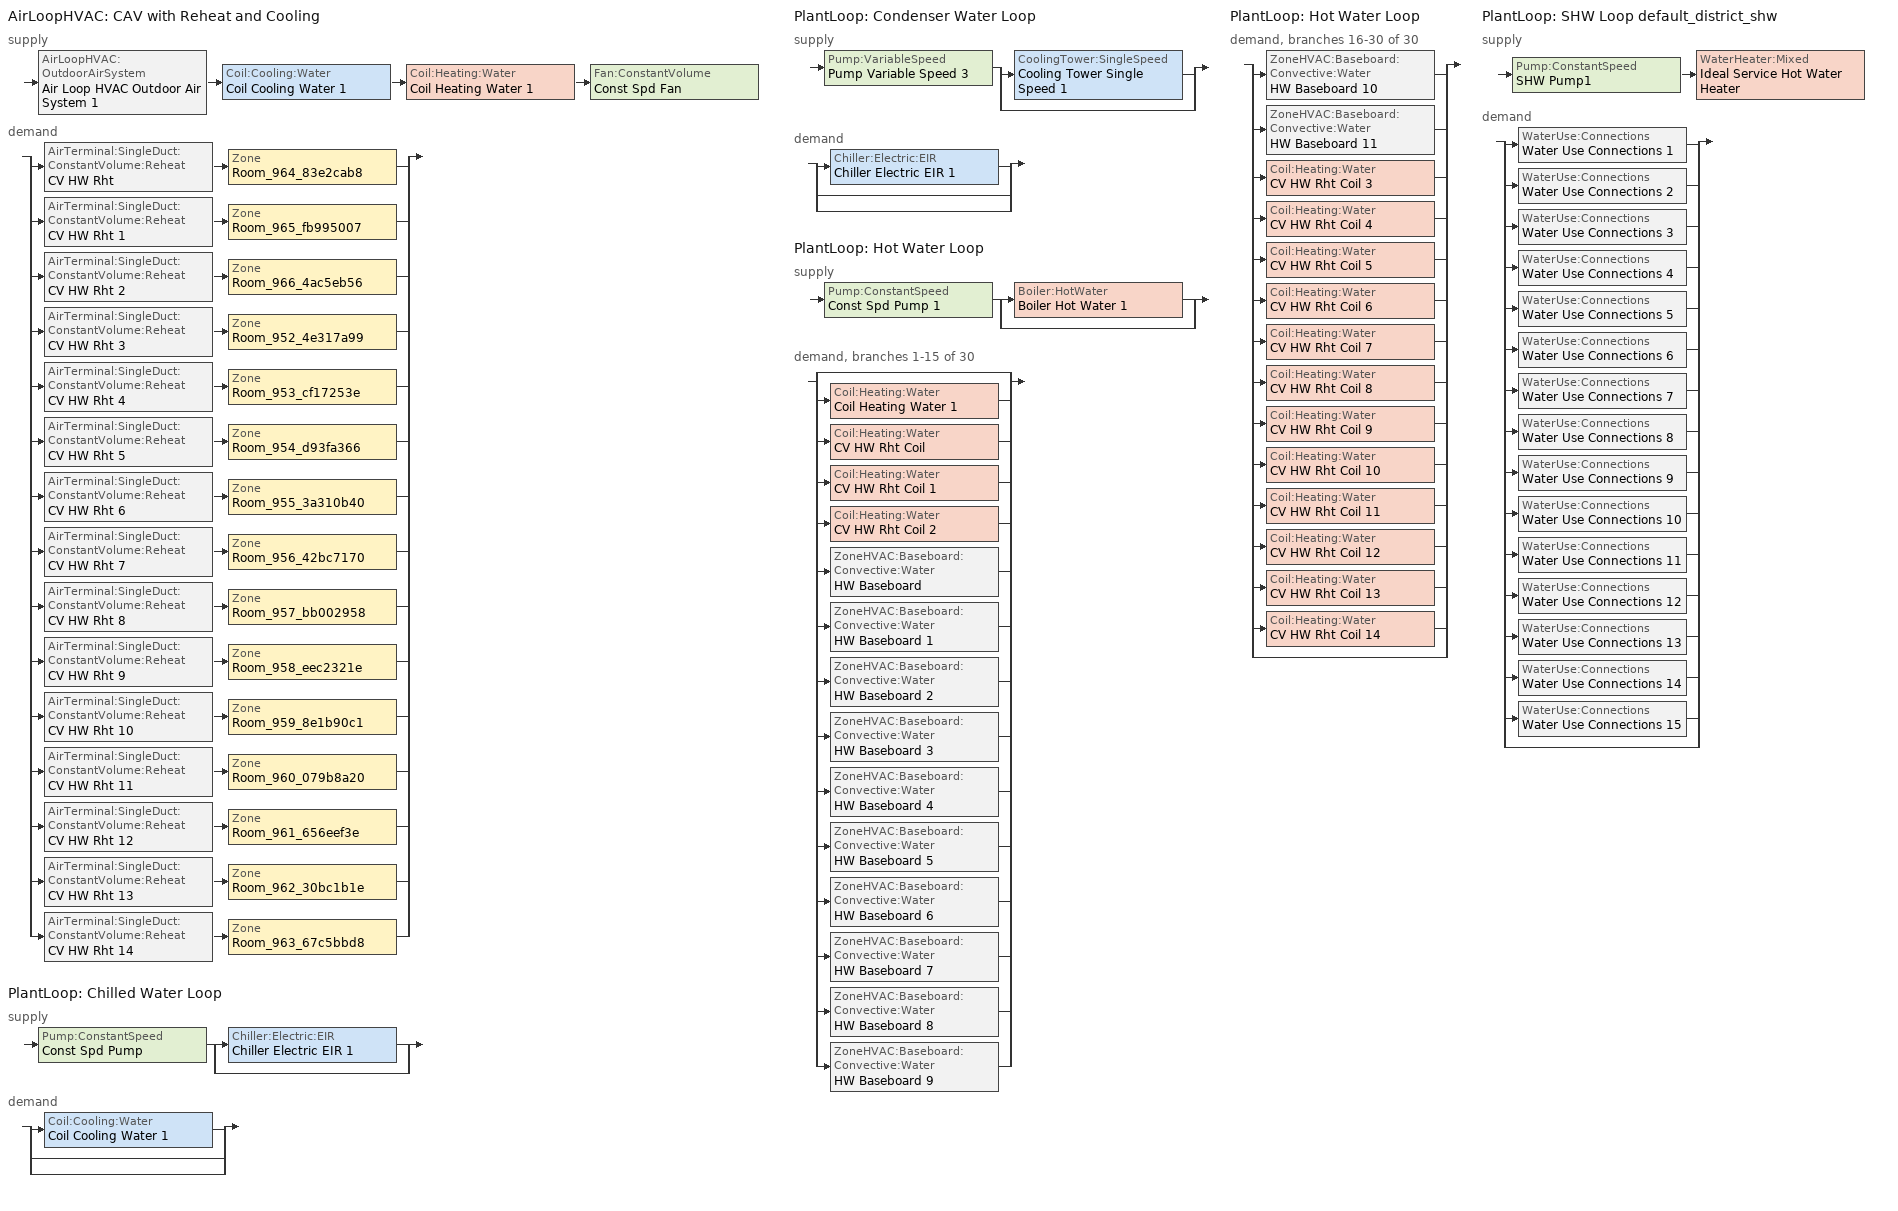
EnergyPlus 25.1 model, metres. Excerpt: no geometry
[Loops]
AirLoopHVAC 'CAV with Reheat and Cooling'
 supply: AirLoopHVAC:OutdoorAirSystem 'Air Loop HVAC Outdoor Air System 1' > Coil:Cooling:Water 'Coil Cooling Water 1' > Coil:Heating:Water 'Coil Heating Water 1' > Fan:ConstantVolume 'Const Spd Fan'
 demand: split
  | AirTerminal:SingleDuct:ConstantVolume:Reheat 'CV HW Rht' > Zone 'Room_964_83e2cab8'
  | AirTerminal:SingleDuct:ConstantVolume:Reheat 'CV HW Rht 1' > Zone 'Room_965_fb995007'
  | AirTerminal:SingleDuct:ConstantVolume:Reheat 'CV HW Rht 2' > Zone 'Room_966_4ac5eb56'
  | AirTerminal:SingleDuct:ConstantVolume:Reheat 'CV HW Rht 3' > Zone 'Room_952_4e317a99'
  | AirTerminal:SingleDuct:ConstantVolume:Reheat 'CV HW Rht 4' > Zone 'Room_953_cf17253e'
  | AirTerminal:SingleDuct:ConstantVolume:Reheat 'CV HW Rht 5' > Zone 'Room_954_d93fa366'
  | AirTerminal:SingleDuct:ConstantVolume:Reheat 'CV HW Rht 6' > Zone 'Room_955_3a310b40'
  | AirTerminal:SingleDuct:ConstantVolume:Reheat 'CV HW Rht 7' > Zone 'Room_956_42bc7170'
  | AirTerminal:SingleDuct:ConstantVolume:Reheat 'CV HW Rht 8' > Zone 'Room_957_bb002958'
  | AirTerminal:SingleDuct:ConstantVolume:Reheat 'CV HW Rht 9' > Zone 'Room_958_eec2321e'
  | AirTerminal:SingleDuct:ConstantVolume:Reheat 'CV HW Rht 10' > Zone 'Room_959_8e1b90c1'
  | AirTerminal:SingleDuct:ConstantVolume:Reheat 'CV HW Rht 11' > Zone 'Room_960_079b8a20'
  | AirTerminal:SingleDuct:ConstantVolume:Reheat 'CV HW Rht 12' > Zone 'Room_961_656eef3e'
  | AirTerminal:SingleDuct:ConstantVolume:Reheat 'CV HW Rht 13' > Zone 'Room_962_30bc1b1e'
  | AirTerminal:SingleDuct:ConstantVolume:Reheat 'CV HW Rht 14' > Zone 'Room_963_67c5bbd8'
PlantLoop 'Chilled Water Loop'
 supply: Pump:ConstantSpeed 'Const Spd Pump' > split
  | Chiller:Electric:EIR 'Chiller Electric EIR 1'
  | bypass
 demand: split
  | Coil:Cooling:Water 'Coil Cooling Water 1'
  | bypass
  | bypass
PlantLoop 'Condenser Water Loop'
 supply: Pump:VariableSpeed 'Pump Variable Speed 3' > split
  | CoolingTower:SingleSpeed 'Cooling Tower Single Speed 1'
  | bypass
 demand: split
  | Chiller:Electric:EIR 'Chiller Electric EIR 1'
  | bypass
  | bypass
PlantLoop 'Hot Water Loop'
 supply: Pump:ConstantSpeed 'Const Spd Pump 1' > split
  | Boiler:HotWater 'Boiler Hot Water 1'
  | bypass
 demand, branches 1-15 of 30: split
  | bypass
  | Coil:Heating:Water 'Coil Heating Water 1'
  | Coil:Heating:Water 'CV HW Rht Coil'
  | Coil:Heating:Water 'CV HW Rht Coil 1'
  | Coil:Heating:Water 'CV HW Rht Coil 2'
  | ZoneHVAC:Baseboard:Convective:Water 'HW Baseboard'
  | ZoneHVAC:Baseboard:Convective:Water 'HW Baseboard 1'
  | ZoneHVAC:Baseboard:Convective:Water 'HW Baseboard 2'
  | ZoneHVAC:Baseboard:Convective:Water 'HW Baseboard 3'
  | ZoneHVAC:Baseboard:Convective:Water 'HW Baseboard 4'
  | ZoneHVAC:Baseboard:Convective:Water 'HW Baseboard 5'
  | ZoneHVAC:Baseboard:Convective:Water 'HW Baseboard 6'
  | ZoneHVAC:Baseboard:Convective:Water 'HW Baseboard 7'
  | ZoneHVAC:Baseboard:Convective:Water 'HW Baseboard 8'
  | ZoneHVAC:Baseboard:Convective:Water 'HW Baseboard 9'
PlantLoop 'Hot Water Loop'
 demand, branches 16-30 of 30: split
  | ZoneHVAC:Baseboard:Convective:Water 'HW Baseboard 10'
  | ZoneHVAC:Baseboard:Convective:Water 'HW Baseboard 11'
  | Coil:Heating:Water 'CV HW Rht Coil 3'
  | Coil:Heating:Water 'CV HW Rht Coil 4'
  | Coil:Heating:Water 'CV HW Rht Coil 5'
  | Coil:Heating:Water 'CV HW Rht Coil 6'
  | Coil:Heating:Water 'CV HW Rht Coil 7'
  | Coil:Heating:Water 'CV HW Rht Coil 8'
  | Coil:Heating:Water 'CV HW Rht Coil 9'
  | Coil:Heating:Water 'CV HW Rht Coil 10'
  | Coil:Heating:Water 'CV HW Rht Coil 11'
  | Coil:Heating:Water 'CV HW Rht Coil 12'
  | Coil:Heating:Water 'CV HW Rht Coil 13'
  | Coil:Heating:Water 'CV HW Rht Coil 14'
  | bypass
PlantLoop 'SHW Loop default_district_shw'
 supply: Pump:ConstantSpeed 'SHW Pump1' > WaterHeater:Mixed 'Ideal Service Hot Water Heater'
 demand: split
  | WaterUse:Connections 'Water Use Connections 1'
  | WaterUse:Connections 'Water Use Connections 2'
  | WaterUse:Connections 'Water Use Connections 3'
  | WaterUse:Connections 'Water Use Connections 4'
  | WaterUse:Connections 'Water Use Connections 5'
  | WaterUse:Connections 'Water Use Connections 6'
  | WaterUse:Connections 'Water Use Connections 7'
  | WaterUse:Connections 'Water Use Connections 8'
  | WaterUse:Connections 'Water Use Connections 9'
  | WaterUse:Connections 'Water Use Connections 10'
  | WaterUse:Connections 'Water Use Connections 11'
  | WaterUse:Connections 'Water Use Connections 12'
  | WaterUse:Connections 'Water Use Connections 13'
  | WaterUse:Connections 'Water Use Connections 14'
  | WaterUse:Connections 'Water Use Connections 15'
  | bypass
[ZoneControl:Thermostat] Temperature Difference Between Cutout And Setpoint {deltaC}=0
Name | Zone or ZoneList | Control Type Schedule | Control 1
Room_952_4e317a99 Thermostat | Room_952_4e317a99 | Room_952_4e317a99 Thermostat Schedule | MediumOffice Building_Setpoint
Room_953_cf17253e Thermostat | Room_953_cf17253e | Room_953_cf17253e Thermostat Schedule | MediumOffice Building_Setpoint 1
Room_954_d93fa366 Thermostat | Room_954_d93fa366 | Room_954_d93fa366 Thermostat Schedule | MediumOffice Building_Setpoint 2
Room_955_3a310b40 Thermostat | Room_955_3a310b40 | Room_955_3a310b40 Thermostat Schedule | MediumOffice Building_Setpoint 3
Room_956_42bc7170 Thermostat | Room_956_42bc7170 | Room_956_42bc7170 Thermostat Schedule | MediumOffice Building_Setpoint 4
Room_957_bb002958 Thermostat | Room_957_bb002958 | Room_957_bb002958 Thermostat Schedule | MediumOffice Building_Setpoint 5
Room_958_eec2321e Thermostat | Room_958_eec2321e | Room_958_eec2321e Thermostat Schedule | MediumOffice Building_Setpoint 6
Room_959_8e1b90c1 Thermostat | Room_959_8e1b90c1 | Room_959_8e1b90c1 Thermostat Schedule | MediumOffice Building_Setpoint 7
Room_960_079b8a20 Thermostat | Room_960_079b8a20 | Room_960_079b8a20 Thermostat Schedule | MediumOffice Building_Setpoint 8
Room_961_656eef3e Thermostat | Room_961_656eef3e | Room_961_656eef3e Thermostat Schedule | MediumOffice Building_Setpoint 9
Room_962_30bc1b1e Thermostat | Room_962_30bc1b1e | Room_962_30bc1b1e Thermostat Schedule | MediumOffice Building_Setpoint 10
Room_963_67c5bbd8 Thermostat | Room_963_67c5bbd8 | Room_963_67c5bbd8 Thermostat Schedule | MediumOffice Building_Setpoint 11
Room_964_83e2cab8 Thermostat | Room_964_83e2cab8 | Room_964_83e2cab8 Thermostat Schedule | MediumOffice Building_Setpoint 12
Room_965_fb995007 Thermostat | Room_965_fb995007 | Room_965_fb995007 Thermostat Schedule | MediumOffice Building_Setpoint 13
Room_966_4ac5eb56 Thermostat | Room_966_4ac5eb56 | Room_966_4ac5eb56 Thermostat Schedule | MediumOffice Building_Setpoint 14
[ThermostatSetpoint:DualSetpoint] Heating Setpoint Temperature Schedule=NECB-A-Thermostat Setpoint-Heating Mahmoud
Name | Cooling Setpoint Temperature Schedule
MediumOffice Building_Setpoint | NECB-A-Thermostat Setpoint-Cooling Mahmoud 1
MediumOffice Building_Setpoint 1; MediumOffice Building_Setpoint 2; MediumOffice Building_Setpoint 3; MediumOffice Building_Setpoint 4; MediumOffice Building_Setpoint 5; MediumOffice Building_Setpoint 6; MediumOffice Building_Setpoint 7; MediumOffice Building_Setpoint 8; MediumOffice Building_Setpoint 9; MediumOffice Building_Setpoint 10; MediumOffice Building_Setpoint 11; MediumOffice Building_Setpoint 12; MediumOffice Building_Setpoint 13; MediumOffice Building_Setpoint 14 | NECB-A-Thermostat Setpoint-Cooling Mahmoud
[ZoneHVAC:Baseboard:Convective:Water] Availability Schedule=Always On Discrete hvac_library; Heating Design Capacity Method=HeatingDesignCapacity; Heating Design Capacity {W}=Autosize; Heating Design Capacity Per Floor Area {W/m2}=0; Fraction of Autosized Heating Design Capacity=0.8; U-Factor Times Area Value {W/K}=Autosize; Maximum Water Flow Rate {m3/s}=Autosize; Convergence Tolerance=0.001
HW Baseboard; HW Baseboard 1; HW Baseboard 2; HW Baseboard 3; HW Baseboard 4; HW Baseboard 5; HW Baseboard 6; HW Baseboard 7; HW Baseboard 8; HW Baseboard 9; HW Baseboard 10; HW Baseboard 11
[Fan:ZoneExhaust] Fan Total Efficiency=0.6; Pressure Rise {Pa}=0; System Availability Manager Coupling Mode=Decoupled
Zone Exhaust Fan; Zone Exhaust Fan 1; Zone Exhaust Fan 2; Zone Exhaust Fan 3; Zone Exhaust Fan 4; Zone Exhaust Fan 5; Zone Exhaust Fan 6; Zone Exhaust Fan 7; Zone Exhaust Fan 8; Zone Exhaust Fan 9; Zone Exhaust Fan 10; Zone Exhaust Fan 11
[AirTerminal:SingleDuct:ConstantVolume:Reheat] Availability Schedule=Always On Discrete hvac_library; Maximum Air Flow Rate {m3/s}=Autosize; Maximum Hot Water or Steam Flow Rate {m3/s}=Autosize; Minimum Hot Water or Steam Flow Rate {m3/s}=0; Convergence Tolerance=0.001; Maximum Reheat Air Temperature {C}=35
Name | Reheat Coil
CV HW Rht 3 | CV HW Rht Coil 3
CV HW Rht 4 | CV HW Rht Coil 4
CV HW Rht 5 | CV HW Rht Coil 5
CV HW Rht 6 | CV HW Rht Coil 6
CV HW Rht 7 | CV HW Rht Coil 7
CV HW Rht 8 | CV HW Rht Coil 8
CV HW Rht 9 | CV HW Rht Coil 9
CV HW Rht 10 | CV HW Rht Coil 10
CV HW Rht 11 | CV HW Rht Coil 11
CV HW Rht 12 | CV HW Rht Coil 12
CV HW Rht 13 | CV HW Rht Coil 13
CV HW Rht 14 | CV HW Rht Coil 14
CV HW Rht | CV HW Rht Coil
CV HW Rht 1 | CV HW Rht Coil 1
CV HW Rht 2 | CV HW Rht Coil 2
[Coil:Heating:Water] U-Factor Times Area Value {W/K}=Autosize; Maximum Water Flow Rate {m3/s}=Autosize; Performance Input Method=UFactorTimesAreaAndDesignWaterFlowRate; Rated Capacity {W}=Autosize; Rated Inlet Water Temperature {C}=82.2; Rated Inlet Air Temperature {C}=16.6; Rated Outlet Water Temperature {C}=71.1; Rated Outlet Air Temperature {C}=32.2; Rated Ratio for Air and Water Convection=0.5
Name | Availability Schedule
CV HW Rht Coil 3; CV HW Rht Coil 4; CV HW Rht Coil 5; CV HW Rht Coil 6; CV HW Rht Coil 7; CV HW Rht Coil 8; CV HW Rht Coil 9; CV HW Rht Coil 10; CV HW Rht Coil 11; CV HW Rht Coil 12; CV HW Rht Coil 13; CV HW Rht Coil 14; CV HW Rht Coil; CV HW Rht Coil 1; CV HW Rht Coil 2 | Always On Discrete hvac_library
Coil Heating Water 1 | Always On Discrete
[Zone equipment]
Room_952_4e317a99: HW Baseboard, Zone Exhaust Fan, CV HW Rht 3
Room_953_cf17253e: HW Baseboard 1, Zone Exhaust Fan 1, CV HW Rht 4
Room_954_d93fa366: HW Baseboard 2, Zone Exhaust Fan 2, CV HW Rht 5
Room_955_3a310b40: HW Baseboard 3, Zone Exhaust Fan 3, CV HW Rht 6
Room_956_42bc7170: HW Baseboard 4, Zone Exhaust Fan 4, CV HW Rht 7
Room_957_bb002958: HW Baseboard 5, Zone Exhaust Fan 5, CV HW Rht 8
Room_958_eec2321e: HW Baseboard 6, Zone Exhaust Fan 6, CV HW Rht 9
Room_959_8e1b90c1: HW Baseboard 7, Zone Exhaust Fan 7, CV HW Rht 10
Room_960_079b8a20: HW Baseboard 8, Zone Exhaust Fan 8, CV HW Rht 11
Room_961_656eef3e: HW Baseboard 9, Zone Exhaust Fan 9, CV HW Rht 12
Room_962_30bc1b1e: HW Baseboard 10, Zone Exhaust Fan 10, CV HW Rht 13
Room_963_67c5bbd8: HW Baseboard 11, Zone Exhaust Fan 11, CV HW Rht 14
Room_964_83e2cab8: CV HW Rht
Room_965_fb995007: CV HW Rht 1
Room_966_4ac5eb56: CV HW Rht 2
[Sizing:Zone] Zone Cooling Design Supply Air Temperature Input Method=SupplyAirTemperature; Zone Cooling Design Supply Air Temperature {C}=14; Zone Cooling Design Supply Air Temperature Difference {deltaC}=11.11; Zone Heating Design Supply Air Temperature Input Method=SupplyAirTemperature; Zone Heating Design Supply Air Temperature {C}=40; Zone Heating Design Supply Air Temperature Difference {deltaC}=11.11; Zone Cooling Design Supply Air Humidity Ratio {kgWater/kgDryAir}=0.0085; Zone Heating Design Supply Air Humidity Ratio {kgWater/kgDryAir}=0.008; Design Specification Outdoor Air Object=MediumOffice Building_Ventilation; Cooling Design Air Flow Method=DesignDay; Cooling Design Air Flow Rate {m3/s}=0; Cooling Minimum Air Flow per Zone Floor Area {m3/s-m2}=0.000762; Cooling Minimum Air Flow {m3/s}=0; Cooling Minimum Air Flow Fraction=0; Heating Design Air Flow Method=DesignDay; Heating Design Air Flow Rate {m3/s}=0; Heating Maximum Air Flow per Zone Floor Area {m3/s-m2}=0.002032; Heating Maximum Air Flow {m3/s}=0.141576; Heating Maximum Air Flow Fraction=0.3; Account for Dedicated Outdoor Air System=No; Zone Load Sizing Method=Sensible Load Only No Latent Load; Zone Latent Cooling Design Supply Air Humidity Ratio Input Method=HumidityRatioDifference; Zone Cooling Design Supply Air Humidity Ratio Difference {kgWater/kgDryAir}=0.005; Zone Latent Heating Design Supply Air Humidity Ratio Input Method=HumidityRatioDifference; Zone Humidification Design Supply Air Humidity Ratio Difference {kgWater/kgDryAir}=0.005; Type of Space Sum to Use=Coincident
Room_952_4e317a99; Room_953_cf17253e; Room_954_d93fa366; Room_955_3a310b40; Room_956_42bc7170; Room_957_bb002958; Room_958_eec2321e; Room_959_8e1b90c1; Room_960_079b8a20; Room_961_656eef3e; Room_962_30bc1b1e; Room_963_67c5bbd8; Room_964_83e2cab8; Room_965_fb995007; Room_966_4ac5eb56
[DesignSpecification:OutdoorAir]
MediumOffice Building_Ventilation: Outdoor Air Method=Sum; Outdoor Air Flow per Person {m3/s-person}=0.00175762; Outdoor Air Flow per Zone Floor Area {m3/s-m2}=0.000336663; Outdoor Air Flow per Zone {m3/s}=0; Outdoor Air Flow Air Changes per Hour {1/hr}=0
[AirLoopHVAC]
CAV with Reheat and Cooling: Design Supply Air Flow Rate {m3/s}=AutoSize; Design Return Air Flow Fraction of Supply Air Flow=1
[Sizing:System]
CAV with Reheat and Cooling: Type of Load to Size On=Sensible; Design Outdoor Air Flow Rate {m3/s}=Autosize; Central Heating Maximum System Air Flow Ratio=0.3; Preheat Design Temperature {C}=7; Preheat Design Humidity Ratio {kgWater/kgDryAir}=0.008; Precool Design Temperature {C}=12.8; Precool Design Humidity Ratio {kgWater/kgDryAir}=0.008; Central Cooling Design Supply Air Temperature {C}=12.8; Central Heating Design Supply Air Temperature {C}=12.8; Type of Zone Sum to Use=NonCoincident; 100% Outdoor Air in Cooling=Yes; 100% Outdoor Air in Heating=Yes; Central Cooling Design Supply Air Humidity Ratio {kgWater/kgDryAir}=0.0085; Central Heating Design Supply Air Humidity Ratio {kgWater/kgDryAir}=0.008; Cooling Supply Air Flow Rate Method=DesignDay; Cooling Supply Air Flow Rate {m3/s}=0; Cooling Supply Air Flow Rate Per Floor Area {m3/s-m2}=0.00996765; Cooling Fraction of Autosized Cooling Supply Air Flow Rate=1; Cooling Supply Air Flow Rate Per Unit Cooling Capacity {m3/s-W}=3.94755e-05; Heating Supply Air Flow Rate Method=DesignDay; Heating Supply Air Flow Rate {m3/s}=0; Heating Supply Air Flow Rate Per Floor Area {m3/s-m2}=0.00996765; Heating Fraction of Autosized Heating Supply Air Flow Rate=1; Heating Fraction of Autosized Cooling Supply Air Flow Rate=1; Heating Supply Air Flow Rate Per Unit Heating Capacity {m3/s-W}=3.15882e-05; System Outdoor Air Method=ZoneSum; Zone Maximum Outdoor Air Fraction=1; Cooling Design Capacity Method=CoolingDesignCapacity; Cooling Design Capacity {W}=Autosize; Cooling Design Capacity Per Floor Area {W/m2}=234.7; Fraction of Autosized Cooling Design Capacity=1; Heating Design Capacity Method=HeatingDesignCapacity; Heating Design Capacity {W}=Autosize; Heating Design Capacity Per Floor Area {W/m2}=157; Fraction of Autosized Heating Design Capacity=1; Central Cooling Capacity Control Method=OnOff; Occupant Diversity=Autosize
[Controller:WaterCoil] Control Variable=Temperature; Actuator Variable=Flow; Controller Convergence Tolerance {deltaC}=Autosize; Maximum Actuated Flow {m3/s}=Autosize; Minimum Actuated Flow {m3/s}=0
Name | Action
Controller Water Coil 2 | Reverse
Controller Water Coil 1 | Normal
[Controller:OutdoorAir]
Controller Outdoor Air 1: Minimum Outdoor Air Flow Rate {m3/s}=0; Maximum Outdoor Air Flow Rate {m3/s}=Autosize; Economizer Control Type=NoEconomizer; Economizer Control Action Type=ModulateFlow; Economizer Maximum Limit Dry-Bulb Temperature {C}=28; Economizer Maximum Limit Enthalpy {J/kg}=64000; Economizer Minimum Limit Dry-Bulb Temperature {C}=-100; Lockout Type=NoLockout; Minimum Limit Type=FixedMinimum; Mechanical Ventilation Controller=Controller Mechanical Ventilation 1; High Humidity Control=No; High Humidity Outdoor Air Flow Ratio=1; Control High Indoor Humidity Based on Outdoor Humidity Ratio=Yes; Heat Recovery Bypass Control Type=BypassWhenWithinEconomizerLimits; Economizer Operation Staging=InterlockedWithMechanicalCooling
[Controller:MechanicalVentilation]
Controller Mechanical Ventilation 1: Availability Schedule=Always On Discrete; Demand Controlled Ventilation=No; System Outdoor Air Method=ZoneSum; Zone or ZoneList Name 1=Room_964_83e2cab8; Design Specification Outdoor Air Object Name 1=MediumOffice Building_Ventilation; Zone or ZoneList Name 2=Room_965_fb995007; Design Specification Outdoor Air Object Name 2=MediumOffice Building_Ventilation; Zone or ZoneList Name 3=Room_966_4ac5eb56; Design Specification Outdoor Air Object Name 3=MediumOffice Building_Ventilation; Zone or ZoneList Name 4=Room_952_4e317a99; Design Specification Outdoor Air Object Name 4=MediumOffice Building_Ventilation; Zone or ZoneList Name 5=Room_953_cf17253e; Design Specification Outdoor Air Object Name 5=MediumOffice Building_Ventilation; Zone or ZoneList Name 6=Room_954_d93fa366; Design Specification Outdoor Air Object Name 6=MediumOffice Building_Ventilation; Zone or ZoneList Name 7=Room_955_3a310b40; Design Specification Outdoor Air Object Name 7=MediumOffice Building_Ventilation; Zone or ZoneList Name 8=Room_956_42bc7170; Design Specification Outdoor Air Object Name 8=MediumOffice Building_Ventilation; Zone or ZoneList Name 9=Room_957_bb002958; Design Specification Outdoor Air Object Name 9=MediumOffice Building_Ventilation; Zone or ZoneList Name 10=Room_958_eec2321e; Design Specification Outdoor Air Object Name 10=MediumOffice Building_Ventilation; Zone or ZoneList Name 11=Room_959_8e1b90c1; Design Specification Outdoor Air Object Name 11=MediumOffice Building_Ventilation; Zone or ZoneList Name 12=Room_960_079b8a20; Design Specification Outdoor Air Object Name 12=MediumOffice Building_Ventilation; Zone or ZoneList Name 13=Room_961_656eef3e; Design Specification Outdoor Air Object Name 13=MediumOffice Building_Ventilation; Zone or ZoneList Name 14=Room_962_30bc1b1e; Design Specification Outdoor Air Object Name 14=MediumOffice Building_Ventilation; Zone or ZoneList Name 15=Room_963_67c5bbd8; Design Specification Outdoor Air Object Name 15=MediumOffice Building_Ventilation
[SetpointManager:MixedAir] Control Variable=Temperature
Node 21 OS Default SPM; Node 89 OS Default SPM; Node 23 OS Default SPM
[Coil:Cooling:Water]
Coil Cooling Water 1: Availability Schedule=Always On Discrete; Design Water Flow Rate {m3/s}=Autosize; Design Air Flow Rate {m3/s}=Autosize; Design Inlet Water Temperature {C}=Autosize; Design Inlet Air Temperature {C}=Autosize; Design Outlet Air Temperature {C}=Autosize; Design Inlet Air Humidity Ratio {kgWater/kgDryAir}=Autosize; Design Outlet Air Humidity Ratio {kgWater/kgDryAir}=Autosize; Type of Analysis=SimpleAnalysis; Heat Exchanger Configuration=CrossFlow
[Fan:ConstantVolume]
Const Spd Fan: Availability Schedule=Always On Modified Mahmoud; Fan Total Efficiency=0.7; Pressure Rise {Pa}=250; Maximum Flow Rate {m3/s}=AutoSize; Motor Efficiency=0.9; Motor In Airstream Fraction=1
[SetpointManager:Warmest]
Warmest Zone Supply Air Temp Reset: Control Variable=Temperature; HVAC Air Loop=CAV with Reheat and Cooling; Minimum Setpoint Temperature {C}=15; Maximum Setpoint Temperature {C}=26; Strategy=MaximumTemperature
[PlantLoop] Fluid Type=Water; Maximum Loop Flow Rate {m3/s}=Autosize; Minimum Loop Flow Rate {m3/s}=0; Plant Loop Volume {m3}=Autocalculate; Load Distribution Scheme=Optimal; Plant Loop Demand Calculation Scheme=SingleSetpoint; Common Pipe Simulation=None
Name | Plant Equipment Operation Scheme | Maximum Loop Temperature {C} | Minimum Loop Temperature {C}
Chilled Water Loop | Chilled Water Loop Operation Schemes | 100 | 0
Condenser Water Loop | Condenser Water Loop Operation Schemes | 100 | 0
Hot Water Loop | Hot Water Loop Operation Schemes | 100 | 0
SHW Loop default_district_shw | SHW Loop default_district_shw Operation Schemes | 60 | 10
[Sizing:Plant] Sizing Option=NonCoincident; Zone Timesteps in Averaging Window=1; Coincident Sizing Factor Mode=None
Name | Loop Type | Design Loop Exit Temperature {C} | Loop Design Temperature Difference {deltaC}
Chilled Water Loop | Cooling | 7.22 | 6.67
Condenser Water Loop | Condenser | 29.4 | 5.6
Hot Water Loop | Heating | 82 | 11
SHW Loop default_district_shw | Heating | 60 | 5
[Pump:ConstantSpeed] Design Flow Rate {m3/s}=Autosize; Design Power Consumption {W}=Autosize; Motor Efficiency=0.9; Fraction of Motor Inefficiencies to Fluid Stream=0; Pump Control Type=Intermittent; Design Power Sizing Method=PowerPerFlowPerPressure; Design Electric Power per Unit Flow Rate {W/(m3/s)}=348701.1; Design Shaft Power per Unit Flow Rate per Unit Head {W-s/m3-Pa}=1.28205
Name | Design Pump Head {Pa}
Const Spd Pump; Const Spd Pump 1 | 179352
SHW Pump1 | 29891
[Chiller:Electric:EIR]
Chiller Electric EIR 1: Reference Capacity {W}=Autosize; Reference COP {W/W}=5.5; Reference Leaving Chilled Water Temperature {C}=6.5; Reference Entering Condenser Fluid Temperature {C}=29.4; Reference Chilled Water Flow Rate {m3/s}=Autosize; Reference Condenser Fluid Flow Rate {m3/s}=Autosize; Cooling Capacity Function of Temperature Curve=Curve Biquadratic 1; Electric Input to Cooling Output Ratio Function of Temperature Curve=Curve Biquadratic 2; Electric Input to Cooling Output Ratio Function of Part Load Ratio Curve=Curve Quadratic 1; Minimum Part Load Ratio=0.1; Maximum Part Load Ratio=1; Optimum Part Load Ratio=1; Minimum Unloading Ratio=0.2; Condenser Type=WaterCooled; Condenser Fan Power Ratio {W/W}=0; Fraction of Compressor Electric Consumption Rejected by Condenser=1; Leaving Chilled Water Lower Temperature Limit {C}=2; Chiller Flow Mode=NotModulated; Sizing Factor=1; Basin Heater Capacity {W/K}=0; Basin Heater Setpoint Temperature {C}=10; Condenser Heat Recovery Relative Capacity Fraction=1; Condenser Flow Control=ConstantFlow; Condenser Minimum Flow Fraction=0.2; Thermosiphon Minimum Temperature Difference=0
[SetpointManager:Scheduled] Control Variable=Temperature
Name | Schedule
Setpoint Manager Scheduled 4 | Chilled_Water_Temperature
Setpoint Manager Scheduled 3 | Hot_Water_Temperature
Setpoint Manager Scheduled 1 | 60C Hot Water
[PlantEquipmentOperationSchemes] Control Scheme Schedule Name 1=Always On Discrete
Name | Control Scheme Object Type 1 | Control Scheme Name 1
Chilled Water Loop Operation Schemes | PlantEquipmentOperation:CoolingLoad | Chilled Water Loop Cooling Operation Scheme
Condenser Water Loop Operation Schemes | PlantEquipmentOperation:CoolingLoad | Condenser Water Loop Cooling Operation Scheme
Hot Water Loop Operation Schemes | PlantEquipmentOperation:HeatingLoad | Hot Water Loop Heating Operation Scheme
SHW Loop default_district_shw Operation Schemes | PlantEquipmentOperation:HeatingLoad | SHW Loop default_district_shw Heating Operation Scheme
[PlantEquipmentOperation:CoolingLoad] Load Range Lower Limit 1 {W}=0; Load Range Upper Limit 1 {W}=1000000000
Name | Range Equipment List Name 1
Chilled Water Loop Cooling Operation Scheme | Chilled Water Loop Cooling Equipment List
Condenser Water Loop Cooling Operation Scheme | Condenser Water Loop Cooling Equipment List
[PlantEquipmentList]
Chilled Water Loop Cooling Equipment List: Chiller:Electric:EIR, Chiller Electric EIR 1
Condenser Water Loop Cooling Equipment List: CoolingTower:SingleSpeed, Cooling Tower Single Speed 1
Hot Water Loop Heating Equipment List: Boiler:HotWater, Boiler Hot Water 1
SHW Loop default_district_shw Heating Equipment List: WaterHeater:Mixed, Ideal Service Hot Water Heater
[Pump:VariableSpeed]
Pump Variable Speed 3: Design Maximum Flow Rate {m3/s}=Autosize; Design Pump Head {Pa}=179352; Design Power Consumption {W}=Autosize; Motor Efficiency=0.9; Fraction of Motor Inefficiencies to Fluid Stream=0; Coefficient 1 of the Part Load Performance Curve=0; Coefficient 2 of the Part Load Performance Curve=1; Coefficient 3 of the Part Load Performance Curve=0; Coefficient 4 of the Part Load Performance Curve=0; Design Minimum Flow Rate {m3/s}=0; Pump Control Type=Intermittent; Skin Loss Radiative Fraction=0.5; Design Power Sizing Method=PowerPerFlowPerPressure; Design Electric Power per Unit Flow Rate {W/(m3/s)}=348701.1; Design Shaft Power per Unit Flow Rate per Unit Head {W/((m3/s)-Pa)}=1.28205; Design Minimum Flow Rate Fraction=0
[CoolingTower:SingleSpeed]
Cooling Tower Single Speed 1: Design Water Flow Rate {m3/s}=Autosize; Design Air Flow Rate {m3/s}=Autosize; Design Fan Power {W}=Autosize; Design U-Factor Times Area Value {W/K}=Autosize; Free Convection Regime Air Flow Rate {m3/s}=Autosize; Free Convection Regime Air Flow Rate Sizing Factor=0.1; Free Convection Regime U-Factor Times Area Value {W/K}=Autosize; Free Convection U-Factor Times Area Value Sizing Factor=0.1; Performance Input Method=UFactorTimesAreaAndDesignWaterFlowRate; Heat Rejection Capacity and Nominal Capacity Sizing Ratio=1.25; Free Convection Capacity {W}=0; Free Convection Nominal Capacity Sizing Factor=0.1; Design Inlet Air Dry-Bulb Temperature {C}=35; Design Inlet Air Wet-Bulb Temperature {C}=25.6; Design Approach Temperature {deltaC}=Autosize; Design Range Temperature {deltaC}=Autosize; Basin Heater Capacity {W/K}=0; Basin Heater Setpoint Temperature {C}=2; Evaporation Loss Mode=LossFactor; Evaporation Loss Factor {percent/K}=0.2; Drift Loss Percent {percent}=0.008; Blowdown Calculation Mode=ConcentrationRatio; Blowdown Concentration Ratio=3; Capacity Control=FanCycling; Number of Cells=1; Cell Control=MinimalCell; Cell Minimum  Water Flow Rate Fraction=0.33; Cell Maximum Water Flow Rate Fraction=2.5; Sizing Factor=1
[SetpointManager:FollowOutdoorAirTemperature]
Setpoint Manager Follow Outdoor Air Temperature 1: Control Variable=Temperature; Reference Temperature Type=OutdoorAirWetBulb; Offset Temperature Difference {deltaC}=1.5; Maximum Setpoint Temperature {C}=80; Minimum Setpoint Temperature {C}=6
[Boiler:HotWater]
Boiler Hot Water 1: Fuel Type=Electricity; Nominal Capacity {W}=Autosize; Nominal Thermal Efficiency=0.8; Efficiency Curve Temperature Evaluation Variable=LeavingBoiler; Normalized Boiler Efficiency Curve=Boiler Efficiency; Design Water Flow Rate {m3/s}=Autosize; Minimum Part Load Ratio=0; Maximum Part Load Ratio=1; Optimum Part Load Ratio=1; Water Outlet Upper Temperature Limit {C}=82; Boiler Flow Mode=ConstantFlow; On Cycle Parasitic Electric Load {W}=0; Sizing Factor=1; Off Cycle Parasitic Fuel Load {W}=0
[PlantEquipmentOperation:HeatingLoad] Load Range Lower Limit 1 {W}=0; Load Range Upper Limit 1 {W}=1000000000
Name | Range Equipment List Name 1
Hot Water Loop Heating Operation Scheme | Hot Water Loop Heating Equipment List
SHW Loop default_district_shw Heating Operation Scheme | SHW Loop default_district_shw Heating Equipment List
[WaterHeater:Mixed]
Ideal Service Hot Water Heater: Tank Volume {m3}=0; Setpoint Temperature Schedule=Schedule Ruleset 2; Deadband Temperature Difference {deltaC}=2; Maximum Temperature Limit {C}=82.22; Heater Control Type=Modulate; Heater Maximum Capacity {W}=1000000; Heater Ignition Minimum Flow Rate {m3/s}=0; Heater Ignition Delay {s}=0; Heater Fuel Type=DistrictHeatingWater; Heater Thermal Efficiency=1; Off Cycle Parasitic Fuel Consumption Rate {W}=20; Off Cycle Parasitic Fuel Type=DistrictHeatingWater; Off Cycle Parasitic Heat Fraction to Tank=0.8; On Cycle Parasitic Fuel Consumption Rate {W}=0; On Cycle Parasitic Fuel Type=DistrictHeatingWater; On Cycle Parasitic Heat Fraction to Tank=0; Ambient Temperature Indicator=Schedule; Ambient Temperature Schedule=22C Ambient Condition; Off Cycle Loss Coefficient to Ambient Temperature {W/K}=0; Off Cycle Loss Fraction to Zone=1; On Cycle Loss Coefficient to Ambient Temperature {W/K}=0; On Cycle Loss Fraction to Zone=1; Use Side Effectiveness=1; Source Side Effectiveness=1; Use Side Design Flow Rate {m3/s}=Autosize; Source Side Design Flow Rate {m3/s}=Autosize; Indirect Water Heating Recovery Time {hr}=1.5; Source Side Flow Control Mode=IndirectHeatPrimarySetpoint
[WaterHeater:Sizing]
Ideal Service Hot Water Heater: Design Mode=PeakDraw; Time Storage Can Meet Peak Draw {hr}=0.538503; Time for Tank Recovery {hr}=0; Nominal Tank Volume for Autosizing Plant Connections {m3}=1
[WaterUse:Connections] Hot Water Supply Temperature Schedule=60.0C Hot Water; Drain Water Heat Exchanger Type=None; Drain Water Heat Exchanger Destination=Plant
Name | Water Use Equipment Name 1
Water Use Connections 1 | MediumOffice Building_Service Hot Water..Room_952_4e317a99
Water Use Connections 2 | MediumOffice Building_Service Hot Water..Room_953_cf17253e
Water Use Connections 3 | MediumOffice Building_Service Hot Water..Room_954_d93fa366
Water Use Connections 4 | MediumOffice Building_Service Hot Water..Room_955_3a310b40
Water Use Connections 5 | MediumOffice Building_Service Hot Water..Room_956_42bc7170
Water Use Connections 6 | MediumOffice Building_Service Hot Water..Room_957_bb002958
Water Use Connections 7 | MediumOffice Building_Service Hot Water..Room_958_eec2321e
Water Use Connections 8 | MediumOffice Building_Service Hot Water..Room_959_8e1b90c1
Water Use Connections 9 | MediumOffice Building_Service Hot Water..Room_960_079b8a20
Water Use Connections 10 | MediumOffice Building_Service Hot Water..Room_961_656eef3e
Water Use Connections 11 | MediumOffice Building_Service Hot Water..Room_962_30bc1b1e
Water Use Connections 12 | MediumOffice Building_Service Hot Water..Room_963_67c5bbd8
Water Use Connections 13 | MediumOffice Building_Service Hot Water..Room_964_83e2cab8
Water Use Connections 14 | MediumOffice Building_Service Hot Water..Room_965_fb995007
Water Use Connections 15 | MediumOffice Building_Service Hot Water..Room_966_4ac5eb56
[WaterUse:Equipment] Flow Rate Fraction Schedule=MediumOffice Building_Service Hot Water Schedule; Target Temperature Schedule=60.0C Hot Water; Sensible Fraction Schedule=0.2 Hot Water Sensible Fraction; Latent Fraction Schedule=0.05 Hot Water Latent Fraction
Name | Peak Flow Rate {m3/s} | Zone
MediumOffice Building_Service Hot Water..Room_952_4e317a99 | 2.66722e-07 | Room_952_4e317a99
MediumOffice Building_Service Hot Water..Room_953_cf17253e | 2.66722e-07 | Room_953_cf17253e
MediumOffice Building_Service Hot Water..Room_954_d93fa366 | 2.66722e-07 | Room_954_d93fa366
MediumOffice Building_Service Hot Water..Room_955_3a310b40 | 7.54894e-07 | Room_955_3a310b40
MediumOffice Building_Service Hot Water..Room_956_42bc7170 | 7.54894e-07 | Room_956_42bc7170
MediumOffice Building_Service Hot Water..Room_957_bb002958 | 7.54894e-07 | Room_957_bb002958
MediumOffice Building_Service Hot Water..Room_958_eec2321e | 2.66722e-07 | Room_958_eec2321e
MediumOffice Building_Service Hot Water..Room_959_8e1b90c1 | 2.66722e-07 | Room_959_8e1b90c1
MediumOffice Building_Service Hot Water..Room_960_079b8a20 | 2.66722e-07 | Room_960_079b8a20
MediumOffice Building_Service Hot Water..Room_961_656eef3e | 7.54894e-07 | Room_961_656eef3e
MediumOffice Building_Service Hot Water..Room_962_30bc1b1e | 7.54894e-07 | Room_962_30bc1b1e
MediumOffice Building_Service Hot Water..Room_963_67c5bbd8 | 7.54894e-07 | Room_963_67c5bbd8
MediumOffice Building_Service Hot Water..Room_964_83e2cab8 | 1.68701e-06 | Room_964_83e2cab8
MediumOffice Building_Service Hot Water..Room_965_fb995007 | 1.68701e-06 | Room_965_fb995007
MediumOffice Building_Service Hot Water..Room_966_4ac5eb56 | 1.68701e-06 | Room_966_4ac5eb56
[Schedule:Day:Interval]
Schedule Day 50; Schedule Day 49: No, 24:00, 0
Schedule Day 48: No, 04:00, 0.110693, 05:00, 8.8, 06:00, 15.4, 07:00, 17.4349, 18:00, 18.6523, 19:00, 12.32, 24:00, 4.62
NECB-A-Thermostat Setpoint-Heating_Default 1: No, 03:00, 0.409504, 18:00, 0.817227, 19:00, 0.432351, 24:00, 0.409504
NECB-A-Thermostat Setpoint-Heating_Hol 2: No, 24:00, 18
Schedule Day 53; Schedule Day 52; NECB-A-Thermostat Setpoint-Cooling_Hol 3; Schedule Day 47; Schedule Day 46; NECB-A-Thermostat Setpoint-Cooling_Hol 2: No, 24:00, 35
Schedule Day 51: No, 06:00, 35, 21:00, 24, 24:00, 35
NECB-A-Thermostat Setpoint-Cooling_Default 2; NECB-A-Thermostat Setpoint-Cooling_Default 1: No, 05:00, 28.1109, 19:00, 24, 24:00, 28.726
Schedule Day 45: No, 06:00, 35, 21:00, 26, 24:00, 35
Always On_Day Schedule 1: No, 04:00, 0, 05:00, 0.724084, 18:00, 1, 19:00, 0.848861, 24:00, 0
Always On_Day Schedule 10: No, 04:00, 0, 05:00, 0.56918, 19:00, 0.818186, 24:00, 0
Always On_Day Schedule 3; Always On_Day Schedule 8: No, 04:00, 0, 05:00, 0, 18:00, 0, 19:00, 0, 24:00, 0
Chilled_Water_Temperature_Default; Chilled_Water_Temperature_Summer_Design_Day; Chilled_Water_Temperature_Winter_Design_Day: No, 24:00, 6.7
Hot_Water_Temperature_Default; Hot_Water_Temperature_Summer_Design_Day; Hot_Water_Temperature_Winter_Design_Day: No, 24:00, 67
MediumOffice Building_Service Hot Water Schedule_Hol 1; MediumOffice Building_Service Hot Water Schedule_Sunday: No, 06:00, 0, 11:00, 0.04, 13:00, 0.06, 14:00, 0.09, 15:00, 0.06, 18:00, 0.04, 24:00, 0
MediumOffice Building_Service Hot Water Schedule_SmrDsn 1; Schedule Day 5: No, 06:00, 0, 07:00, 0.07, 08:00, 0.19, 09:00, 0.35, 10:00, 0.38, 11:00, 0.39, 12:00, 0.47, 13:00, 0.57, 14:00, 0.54, 15:00, 0.34, 16:00, 0.33, 17:00, 0.44, 18:00, 0.26, 19:00, 0.21, 20:00, 0.15, 21:00, 0.17, 22:00, 0.08, 24:00, 0.05
MediumOffice Building_Service Hot Water Schedule_WntrDsn 1; Schedule Day 6: No, 06:00, 0, 07:00, 0.07, 08:00, 0.11, 09:00, 0.15, 10:00, 0.21, 11:00, 0.19, 12:00, 0.23, 13:00, 0.2, 14:00, 0.19, 15:00, 0.15, 16:00, 0.13, 17:00, 0.14, 19:00, 0.07, 24:00, 0
Schedule Day 15; Schedule Day 18; Schedule Day 20: No, 24:00, 60
Schedule Day 16: No, 24:00, 0.2
Schedule Day 17: No, 24:00, 0.05
Schedule Day 21: No, 24:00, 22
[Schedule:Week:Daily]
NECB-A-Thermostat Setpoint-Heating Mahmoud Week Rule - Jan1-Dec31: Schedule Day 50, Schedule Day 48, Schedule Day 48, Schedule Day 48, Schedule Day 48, Schedule Day 48, Schedule Day 49, NECB-A-Thermostat Setpoint-Heating_Hol 2, NECB-A-Thermostat Setpoint-Heating_Default 1, NECB-A-Thermostat Setpoint-Heating_Default 1, NECB-A-Thermostat Setpoint-Heating_Default 1, NECB-A-Thermostat Setpoint-Heating_Default 1
NECB-A-Thermostat Setpoint-Cooling Mahmoud 1 Week Rule - Jan1-Dec31: Schedule Day 53, Schedule Day 51, Schedule Day 51, Schedule Day 51, Schedule Day 51, Schedule Day 51, Schedule Day 52, NECB-A-Thermostat Setpoint-Cooling_Hol 3, NECB-A-Thermostat Setpoint-Cooling_Default 2, NECB-A-Thermostat Setpoint-Cooling_Default 2, NECB-A-Thermostat Setpoint-Cooling_Default 2, NECB-A-Thermostat Setpoint-Cooling_Default 2
NECB-A-Thermostat Setpoint-Cooling Mahmoud Week Rule - Jan1-Dec31: Schedule Day 47, Schedule Day 45, Schedule Day 45, Schedule Day 45, Schedule Day 45, Schedule Day 45, Schedule Day 46, NECB-A-Thermostat Setpoint-Cooling_Hol 2, NECB-A-Thermostat Setpoint-Cooling_Default 1, NECB-A-Thermostat Setpoint-Cooling_Default 1, NECB-A-Thermostat Setpoint-Cooling_Default 1, NECB-A-Thermostat Setpoint-Cooling_Default 1
0.05 Hot Water Latent Fraction Week Rule - Jan1-Dec31: Schedule Day 17, Schedule Day 17, Schedule Day 17, Schedule Day 17, Schedule Day 17, Schedule Day 17, Schedule Day 17, Schedule Day 17, Schedule Day 17, Schedule Day 17, Schedule Day 17, Schedule Day 17
0.2 Hot Water Sensible Fraction Week Rule - Jan1-Dec31: Schedule Day 16, Schedule Day 16, Schedule Day 16, Schedule Day 16, Schedule Day 16, Schedule Day 16, Schedule Day 16, Schedule Day 16, Schedule Day 16, Schedule Day 16, Schedule Day 16, Schedule Day 16
22C Ambient Condition Week Rule - Jan1-Dec31: Schedule Day 21, Schedule Day 21, Schedule Day 21, Schedule Day 21, Schedule Day 21, Schedule Day 21, Schedule Day 21, Schedule Day 21, Schedule Day 21, Schedule Day 21, Schedule Day 21, Schedule Day 21
60.0C Hot Water Week Rule - Jan1-Dec31: Schedule Day 15, Schedule Day 15, Schedule Day 15, Schedule Day 15, Schedule Day 15, Schedule Day 15, Schedule Day 15, Schedule Day 15, Schedule Day 15, Schedule Day 15, Schedule Day 15, Schedule Day 15
60C Hot Water Week Rule - Jan1-Dec31: Schedule Day 18, Schedule Day 18, Schedule Day 18, Schedule Day 18, Schedule Day 18, Schedule Day 18, Schedule Day 18, Schedule Day 18, Schedule Day 18, Schedule Day 18, Schedule Day 18, Schedule Day 18
Always On Modified Mahmoud Week Rule - Jan1-Dec31: Always On_Day Schedule 8, Always On_Day Schedule 10, Always On_Day Schedule 10, Always On_Day Schedule 10, Always On_Day Schedule 10, Always On_Day Schedule 10, Always On_Day Schedule 8, Always On_Day Schedule 3, Always On_Day Schedule 1, Always On_Day Schedule 1, Always On_Day Schedule 1, Always On_Day Schedule 1
Chilled_Water_Temperature Week Rule - Jan1-Dec31: Chilled_Water_Temperature_Default, Chilled_Water_Temperature_Default, Chilled_Water_Temperature_Default, Chilled_Water_Temperature_Default, Chilled_Water_Temperature_Default, Chilled_Water_Temperature_Default, Chilled_Water_Temperature_Default, Chilled_Water_Temperature_Default, Chilled_Water_Temperature_Summer_Design_Day, Chilled_Water_Temperature_Winter_Design_Day, Chilled_Water_Temperature_Default, Chilled_Water_Temperature_Default
Hot_Water_Temperature Week Rule - Jan1-Dec31: Hot_Water_Temperature_Default, Hot_Water_Temperature_Default, Hot_Water_Temperature_Default, Hot_Water_Temperature_Default, Hot_Water_Temperature_Default, Hot_Water_Temperature_Default, Hot_Water_Temperature_Default, Hot_Water_Temperature_Default, Hot_Water_Temperature_Summer_Design_Day, Hot_Water_Temperature_Winter_Design_Day, Hot_Water_Temperature_Default, Hot_Water_Temperature_Default
MediumOffice Building_Service Hot Water Schedule Week Rule - Jan1-Dec31: MediumOffice Building_Service Hot Water Schedule_Sunday, Schedule Day 5, Schedule Day 5, Schedule Day 5, Schedule Day 5, Schedule Day 5, Schedule Day 6, MediumOffice Building_Service Hot Water Schedule_Hol 1, MediumOffice Building_Service Hot Water Schedule_SmrDsn 1, MediumOffice Building_Service Hot Water Schedule_WntrDsn 1, MediumOffice Building_Service Hot Water Schedule_Sunday, MediumOffice Building_Service Hot Water Schedule_Sunday
Schedule Ruleset 2 Week Rule - Jan1-Dec31: Schedule Day 20, Schedule Day 20, Schedule Day 20, Schedule Day 20, Schedule Day 20, Schedule Day 20, Schedule Day 20, Schedule Day 20, Schedule Day 20, Schedule Day 20, Schedule Day 20, Schedule Day 20
[Schedule:Year]
NECB-A-Thermostat Setpoint-Heating Mahmoud: NECB-A-Thermostat Setpoint-Heating Mahmoud Week Rule - Jan1-Dec31, 1, 1, 12, 31
NECB-A-Thermostat Setpoint-Cooling Mahmoud 1: NECB-A-Thermostat Setpoint-Cooling Mahmoud 1 Week Rule - Jan1-Dec31, 1, 1, 12, 31
NECB-A-Thermostat Setpoint-Cooling Mahmoud: NECB-A-Thermostat Setpoint-Cooling Mahmoud Week Rule - Jan1-Dec31, 1, 1, 12, 31
0.05 Hot Water Latent Fraction: 0.05 Hot Water Latent Fraction Week Rule - Jan1-Dec31, 1, 1, 12, 31
0.2 Hot Water Sensible Fraction: 0.2 Hot Water Sensible Fraction Week Rule - Jan1-Dec31, 1, 1, 12, 31
22C Ambient Condition: 22C Ambient Condition Week Rule - Jan1-Dec31, 1, 1, 12, 31
60.0C Hot Water: 60.0C Hot Water Week Rule - Jan1-Dec31, 1, 1, 12, 31
60C Hot Water: 60C Hot Water Week Rule - Jan1-Dec31, 1, 1, 12, 31
Always On Modified Mahmoud: Always On Modified Mahmoud Week Rule - Jan1-Dec31, 1, 1, 12, 31
Chilled_Water_Temperature: Chilled_Water_Temperature Week Rule - Jan1-Dec31, 1, 1, 12, 31
Hot_Water_Temperature: Hot_Water_Temperature Week Rule - Jan1-Dec31, 1, 1, 12, 31
MediumOffice Building_Service Hot Water Schedule: MediumOffice Building_Service Hot Water Schedule Week Rule - Jan1-Dec31, 1, 1, 12, 31
Schedule Ruleset 2: Schedule Ruleset 2 Week Rule - Jan1-Dec31, 1, 1, 12, 31
[Schedule:Compact]
Room_952_4e317a99 Thermostat Schedule; Room_953_cf17253e Thermostat Schedule; Room_954_d93fa366 Thermostat Schedule; Room_955_3a310b40 Thermostat Schedule; Room_956_42bc7170 Thermostat Schedule; Room_957_bb002958 Thermostat Schedule; Room_958_eec2321e Thermostat Schedule; Room_959_8e1b90c1 Thermostat Schedule; Room_960_079b8a20 Thermostat Schedule; Room_961_656eef3e Thermostat Schedule; Room_962_30bc1b1e Thermostat Schedule; Room_963_67c5bbd8 Thermostat Schedule; Room_964_83e2cab8 Thermostat Schedule; Room_965_fb995007 Thermostat Schedule; Room_966_4ac5eb56 Thermostat Schedule: Through: 12/31, For: AllDays, Until: 24:00, 4
[Schedule:Constant] Hourly Value=1
Always On Discrete hvac_library; Always On Discrete
[Curve:Biquadratic]
Name | Coefficient1 Constant | Coefficient2 x | Coefficient3 x**2 | Coefficient4 y | Coefficient5 y**2 | Coefficient6 x*y | Minimum Value of x {BasedOnField A2} | Maximum Value of x {BasedOnField A2} | Minimum Value of y {BasedOnField A3} | Maximum Value of y {BasedOnField A3} | Input Unit Type for X | Input Unit Type for Y | Output Unit Type
Curve Biquadratic 1 | 0.258 | 0.0389 | -0.000217 | 0.0469 | -0.000943 | -0.000343 | 5 | 10 | 24 | 35
Curve Biquadratic 2 | 0.934 | -0.0582 | 0.0045 | 0.00243 | 0.000486 | -0.00122 | 5 | 10 | 24 | 35
Boiler Efficiency | 1 | 0 | 0 | 0 | 0 | 0 | 0 | 1 | 0 | 1 | Dimensionless | Dimensionless | Dimensionless
[Curve:Quadratic]
Curve Quadratic 1: Coefficient1 Constant=0.222903; Coefficient2 x=0.313387; Coefficient3 x**2=0.46371; Minimum Value of x {BasedOnField A2}=0; Maximum Value of x {BasedOnField A2}=1
